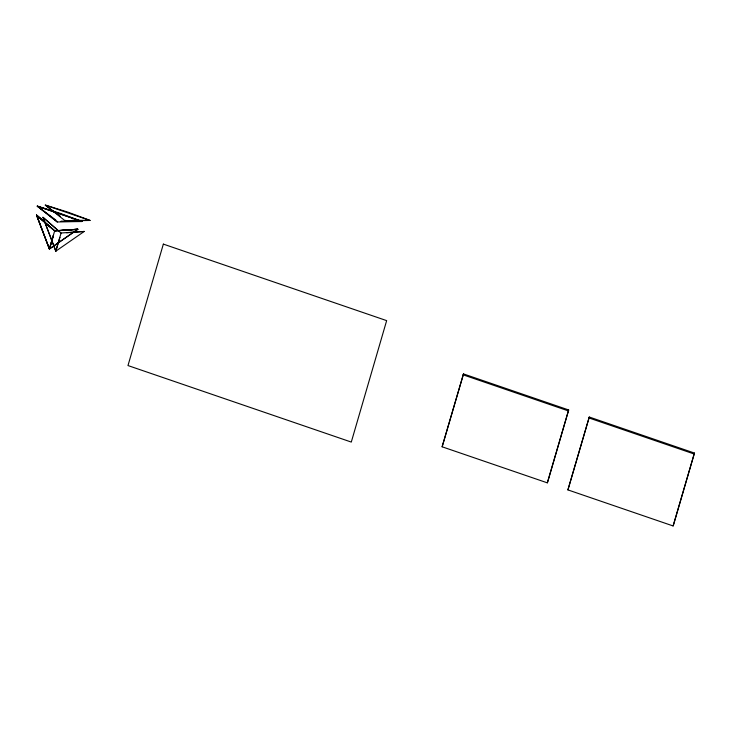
<?xml version="1.0" encoding="UTF-8"?>
<svg xmlns="http://www.w3.org/2000/svg" width="731" height="731" viewBox="0 0 731 731"><rect width="100%" height="100%" fill="white"/><g stroke="black" fill="none" stroke-linecap="round" stroke-linejoin="round"><path stroke-width="1.1" d="M442.127 446.796L463.5 373.925L568.672 409.963L547.711 481.948L547.3 482.835L442.127 446.796L463.5 373.925M547.3 482.835L568.672 409.963M567.914 489.898L589.277 417.026L694.45 453.065L673.489 525.05L673.077 525.936L567.914 489.898L589.277 417.026M673.077 525.936L694.45 453.065M61.148 233.18L42.983 217.308L55.794 251.181L59.896 237.401M36.55 215.179L54.67 230.868L77.842 229.251L49.397 248.997L36.55 215.179L54.706 230.804L77.842 229.251L49.397 248.997L36.587 215.115L54.761 230.987M57.557 221.338L57.265 221.977L37.29 206.124L59.915 213.224L82.027 221.456L57.265 221.977L37.29 206.124L82.027 221.456L60.892 221.356L81.991 221.53M65.287 220.917L90.014 220.46L45.276 205.128L65.287 220.917L65.58 220.278M84.239 231.444L55.794 251.181L61.102 232.988L84.239 231.444L66.649 232.769M59.156 230.658L77.842 229.251L54.67 230.868L49.397 248.997L53.491 235.227L49.425 248.924L36.587 215.115L50.622 227.387M72.25 220.305L90.05 220.387L67.937 212.154L45.313 205.064L60.289 216.303M82.027 221.456L37.254 206.197L55.794 220.022M463.089 374.82L568.261 410.859M588.866 417.922L694.039 453.96M57.85 230.292L42.983 217.308L55.821 251.117M163.351 244.108L127.98 365.555L351.291 442.072L386.653 320.626L163.351 244.108"/></g></svg>
